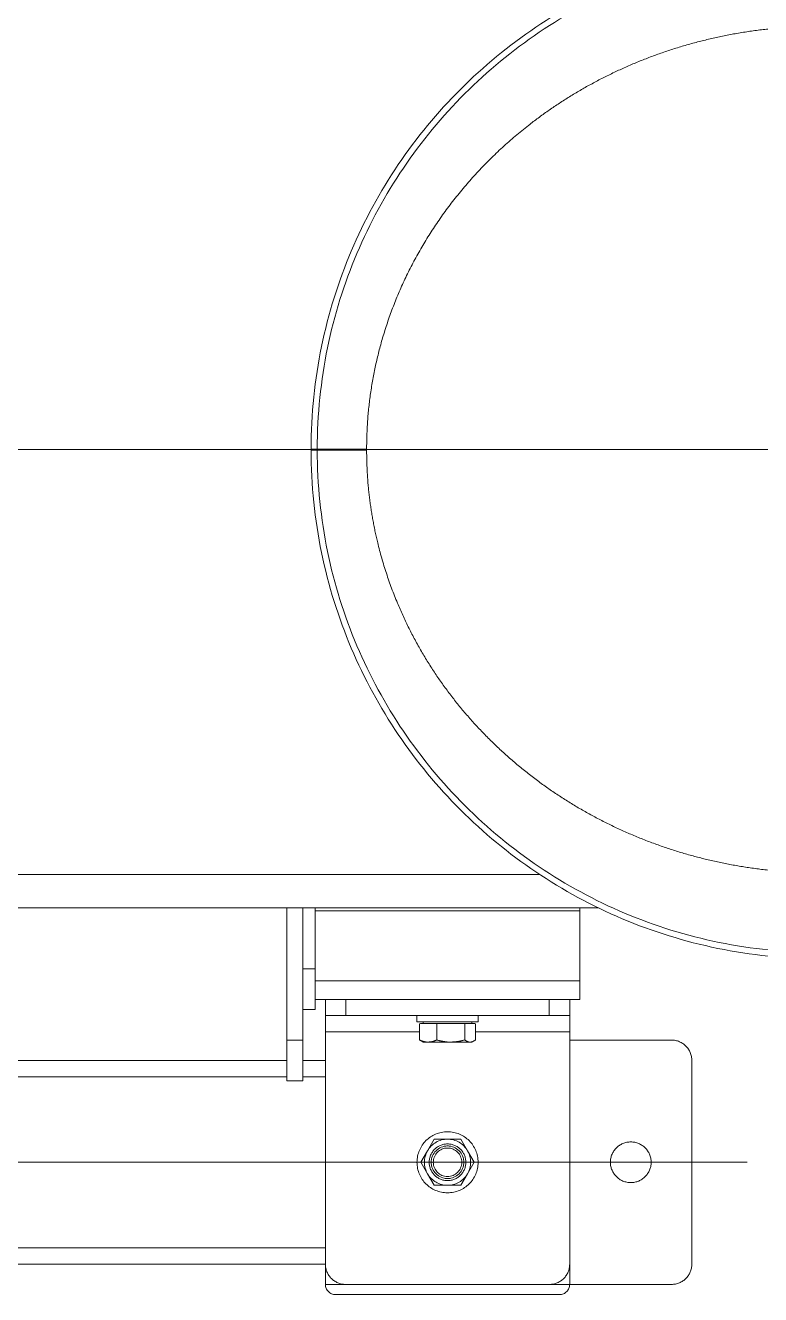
# Model space of a CAD drawing. Extents: x -681219 to -550379, y -242630 to -158199.
# Drawn here: x -657946 to -657585, y -209482 to -208858 of the extents above; entities that cross this region are included whole.
import ezdxf
from ezdxf.lldxf.tags import DXFTag

# ---------------------------------------------------------------- set-up
doc = ezdxf.new("R2010")
doc.units = 0
doc.header["$LTSCALE"] = 1000
doc.linetypes.add('DASHED2', pattern=[9.525, 6.35, -3.175])
doc.layers.get('0').update_dxf_attribs({"linetype": 'CONTINUOUS'})
doc.layers.add('future', color=4, linetype='DASHED2', lineweight=0)
tags = doc.linetypes.add('CENTER2', pattern=[28.575, 19.05, -3.175, 3.175, -3.175]).pattern_tags.tags
tags[10:11] = [DXFTag(74, 4), DXFTag(75, 0), DXFTag(340, '0'), DXFTag(46, 0.0), DXFTag(50, 0.0), DXFTag(44, 0.0), DXFTag(45, 0.0)]
tags[8:9] = [DXFTag(74, 4), DXFTag(75, 0), DXFTag(340, '0'), DXFTag(46, 0.0), DXFTag(50, 0.0), DXFTag(44, 0.0), DXFTag(45, 0.0)]
tags[6:7] = [DXFTag(74, 4), DXFTag(75, 0), DXFTag(340, '0'), DXFTag(46, 0.0), DXFTag(50, 0.0), DXFTag(44, 0.0), DXFTag(45, 0.0)]
tags[4:5] = [DXFTag(74, 4), DXFTag(75, 0), DXFTag(340, '0'), DXFTag(46, 0.0), DXFTag(50, 0.0), DXFTag(44, 0.0), DXFTag(45, 0.0)]

# ---------------------------------------------------------------- blocks, each defined once
blk = doc.blocks.new('12')
for p, q in [((238, 415), (128, 415)), ((123, 410), (73, 410)), ((133, 410), (123, 410)), ((123, 400), (123, 410)), ((233, 410), (133, 410)), ((243, 410), (233, 410)), ((243, 400), (243, 410)), ((63, 400), (63, 300)), ((123, 400), (123, 286)), ((243, 400), (243, 286)), ((400.65, 400), (243, 400)), ((401.73, 392), (243, 392)), ((173.19, 355.67), (169.91, 350)), ((176.46, 361.33), (173.19, 355.67)), ((183, 361.33), (176.46, 361.33)), ((192.81, 355.67), (189.54, 361.33)), ((196.08, 350), (192.81, 355.67)), ((169.91, 350), (173.19, 344.33)), ((192.81, 344.33), (196.08, 350)), ((173.19, 344.33), (176.46, 338.67)), ((189.54, 338.67), (192.81, 344.33)), ((176.46, 338.67), (183, 338.67)), ((254, 308), (243, 308)), ((262, 310), (254, 310)), ((254, 290), (254, 310)), ((262, 290), (262, 310)), ((439.82, 308), (262, 308)), ((254, 300), (243, 300)), ((438.49, 300), (262, 300)), ((73, 290), (123, 290)), ((169.26, 282.07), (169.26, 289.93)), ((171, 291), (170.01, 290.43)), ((171.92, 291), (171, 291)), ((171.92, 291), (181.44, 291)), ((174.57, 282.07), (174.57, 289.93)), ((192.52, 291), (181.44, 291)), ((188.31, 282.07), (188.31, 289.93)), ((195, 291), (192.52, 291)), ((195.99, 290.43), (195, 291)), ((196.74, 289.93), (195.98, 290.31)), ((196.74, 282.07), (196.74, 289.93)), ((262, 290), (254, 290)), ((254, 258.24), (254, 290)), ((262, 225), (262, 290)), ((123, 286), (123, 278)), ((169.26, 286), (123, 286)), ((168, 281), (168, 278)), ((168, 281), (198, 281)), ((169.64, 281.8), (169.26, 282.07)), ((171.92, 281.8), (169.64, 281.8)), ((171, 281.8), (171, 281)), ((174.19, 281.8), (171.92, 281.8)), ((174.57, 282.07), (174.19, 281.8)), ((174.19, 281.8), (175.56, 281.8)), ((175.56, 281.8), (174.57, 282.07)), ((181.44, 281.8), (175.56, 281.8)), ((187.32, 281.8), (181.44, 281.8)), ((188.31, 282.07), (187.32, 281.8)), ((187.32, 281.8), (188.91, 281.8)), ((188.91, 281.8), (188.31, 282.07)), ((192.52, 281.8), (188.91, 281.8)), ((196.13, 281.8), (192.52, 281.8)), ((195, 281), (195, 281.8)), ((196.74, 282.07), (196.13, 281.8)), ((196.13, 281.8), (196.36, 281.8)), ((196.36, 281.8), (196.74, 282.07)), ((243, 286), (196.74, 286)), ((198, 278), (198, 281)), ((243, 286), (243, 278)), ((123, 270), (123, 278)), ((123, 278), (133, 278)), ((133, 278), (133, 270)), ((233, 278), (133, 278)), ((233, 270), (233, 278)), ((233, 278), (243, 278)), ((243, 278), (243, 270)), ((254, 275), (248, 275)), ((248, 275), (248, 255)), ((118, 260.98), (118, 270)), ((118, 270), (124.55, 270)), ((133, 270), (124.55, 270)), ((233, 270), (133, 270)), ((241.45, 270), (233, 270)), ((241.45, 270), (248, 270)), ((118, 226.49), (118, 260.98)), ((118, 260.98), (248, 260.98)), ((254, 258.24), (254, 255)), ((254, 255), (248, 255)), ((248, 255), (248, 225)), ((254, 255), (254, 225)), ((2510, 225), (108.97, 225)), ((118, 226.49), (248, 226.49)), ((118, 226.49), (118, 225)), ((1620.71, 208.7), (137.64, 208.7)), ((222.77, 0.25), (247, 0.25)), ((223.43, 0.25), (223.43, -0.25)), ((250, 0.25), (247, 0.25)), ((247, -0.25), (222.77, -0.25)), ((247, -0.25), (250, -0.25))]:
    blk.add_line(p, q)
at = {"color": 8, "linetype": 'CENTER2'}
for p, q in [((1866.13, 350), (35.79, 350)), ((-455.35, 0), (2585.12, 0))]:
    blk.add_line(p, q, dxfattribs=at)
for centre, radius in [((183, 350), 15), ((93, 350), 10), ((183, 350), 9), ((183, 350), 8), ((183, 350), 7)]:
    blk.add_circle(centre, radius)
for centre, radius, start, end in [((128, 410), 5, 90, 180), ((238, 410), 5, 0, 90), ((73, 400), 10, 90, 180), ((133, 400), 10, 90, 180), ((233, 400), 10, 0, 90), ((183, 350), 11.33, 150, 210), ((183, 350), 11.33, 90, 150), ((183, 350), 11.33, 30, 90), ((183, 350), 11.33, 330, 30), ((183, 350), 11.33, 210, 270), ((183, 350), 11.33, 270, 330), ((73, 300), 10, 180, 270), ((0, 0), 250, 0.0573, 359.9427), ((0, 0), 247, 0.0573, 359.9427)]:
    blk.add_arc(centre, radius, start, end)
for points, knots in [([(189.54, 361.33), (189.06, 361.33), (186.89, 361.33), (184.7, 361.33), (183, 361.33)], [0, 0, 0, 0, 0.223404, 1, 1, 1, 1]), ([(183, 338.67), (184.7, 338.67), (186.89, 338.67), (189.06, 338.67), (189.54, 338.67)], [0, 0, 0, 0, 0.776596, 1, 1, 1, 1]), ([(169.26, 289.93), (169.44, 290.06), (169.97, 290.43), (170.85, 290.89), (171.56, 290.96), (171.92, 291)], [0, 0, 0, 0, 0.211364, 0.60308, 1, 1, 1, 1]), ([(171.92, 291), (172.12, 290.99), (173.02, 290.94), (173.9, 290.37), (174.57, 289.93)], [0, 0, 0, 0, 0.232367, 1, 1, 1, 1]), ([(174.57, 289.93), (175.68, 290.23), (177.94, 290.83), (180.26, 290.94), (181.44, 291)], [0, 0, 0, 0, 0.495458, 1, 1, 1, 1]), ([(181.44, 291), (181.6, 291), (182.83, 290.99), (185.16, 290.75), (187.25, 290.21), (188.31, 289.93)], [0, 0, 0, 0, 0.070099, 0.530789, 1, 1, 1, 1]), ([(188.31, 289.93), (188.99, 290.23), (190.37, 290.83), (191.8, 290.94), (192.52, 291)], [0, 0, 0, 0, 0.495458, 1, 1, 1, 1]), ([(192.52, 291), (192.62, 291), (193.38, 290.99), (194.81, 290.75), (196.09, 290.21), (196.74, 289.93)], [0, 0, 0, 0, 0.070099, 0.530789, 1, 1, 1, 1]), ([(222.77, -0.25), (222.67, -4.81), (222.47, -13.95), (220.94, -27.68), (218.49, -41.36), (214.91, -55.39), (210.14, -69.56), (204.05, -83.88), (196.83, -97.77), (188.38, -111.33), (178.79, -124.35), (167.99, -136.84), (156.17, -148.54), (144.61, -158.34), (133.71, -166.4), (123.74, -172.99), (113.33, -179.1), (102.5, -184.7), (91.27, -189.76), (79.7, -194.25), (67.81, -198.15), (55.64, -201.42), (43.17, -204.08), (30.44, -206.07), (17.48, -207.38), (4.63, -207.97), (-8.05, -207.87), (-20.53, -207.12), (-33.07, -205.71), (-45.63, -203.61), (-58.15, -200.81), (-70.36, -197.37), (-82.22, -193.33), (-93.71, -188.72), (-105.02, -183.47), (-116.12, -177.55), (-126.94, -170.97), (-137.33, -163.83), (-147.24, -156.16), (-156.65, -147.96), (-165.67, -139.15), (-174.24, -129.72), (-182.31, -119.68), (-189.58, -109.39), (-196.07, -98.91), (-201.8, -88.32), (-206.95, -77.25), (-211.48, -65.73), (-215.32, -53.79), (-218.27, -42.14), (-220.4, -30.85), (-221.84, -19.99), (-222.67, -8.93), (-222.86, 2.28), (-222.4, 13.6), (-221.14, 26.24), (-218.79, 40.09), (-215, 55.15), (-209.99, 69.97), (-203.78, 84.47), (-196.44, 98.43), (-187.99, 111.89), (-178.47, 124.74), (-167.69, 137.17), (-155.71, 148.97), (-143.96, 158.85), (-133.04, 166.87), (-123.22, 173.31), (-112.89, 179.34), (-102.07, 184.91), (-90.77, 189.97), (-79.09, 194.47), (-67.05, 198.38), (-54.68, 201.66), (-42.2, 204.25), (-29.67, 206.16), (-17.11, 207.4), (-4.38, 207.98), (8.5, 207.87), (21.48, 207.05), (34.19, 205.55), (46.61, 203.41), (58.69, 200.66), (70.72, 197.26), (82.63, 193.19), (94.39, 188.43), (105.8, 183.08), (116.82, 177.14), (127.44, 170.65), (137.76, 163.52), (147.75, 155.74), (157.35, 147.32), (166.35, 138.45), (174.71, 129.16), (182.43, 119.5), (189.66, 109.27), (196.33, 98.48), (202.39, 87.16), (208.1, 74.63), (213.23, 60.83), (217.07, 47.35), (219.65, 35.24), (221.29, 24.61), (222.5, 12.94), (222.67, 4.8), (222.77, 0.25)], [0, 0, 0, 0, 0.0100547, 0.0201096, 0.0303906, 0.0406719, 0.0520584, 0.0634454, 0.0751228, 0.0868008, 0.0989781, 0.1111559, 0.1236287, 0.1361019, 0.1449818, 0.1538681, 0.1627482, 0.1718632, 0.1809848, 0.1900997, 0.1993819, 0.2086713, 0.2179534, 0.2275116, 0.2370778, 0.2466359, 0.2558074, 0.264986, 0.2741575, 0.2835976, 0.2930454, 0.3024856, 0.3116337, 0.3207886, 0.3299368, 0.3393422, 0.348755, 0.3581604, 0.3674452, 0.3767373, 0.3860218, 0.3955967, 0.4051801, 0.4147542, 0.4236713, 0.432596, 0.4415123, 0.4507472, 0.4599917, 0.4692259, 0.4772686, 0.4853181, 0.4933606, 0.5016706, 0.5099885, 0.5182986, 0.529616, 0.5409338, 0.5525616, 0.5641898, 0.5758759, 0.5875626, 0.5995337, 0.6115053, 0.6242776, 0.6370503, 0.6457773, 0.6545103, 0.6632373, 0.6723997, 0.6815689, 0.6907311, 0.7001532, 0.7095827, 0.7190047, 0.7282622, 0.7375271, 0.7467846, 0.75632, 0.7658634, 0.7753989, 0.784517, 0.793642, 0.8027603, 0.8121369, 0.8215209, 0.8308976, 0.8401329, 0.8493751, 0.8586103, 0.8681146, 0.8776266, 0.8871305, 0.8963246, 0.9055262, 0.9147196, 0.9242256, 0.9337408, 0.9432458, 0.9547645, 0.9662827, 0.9741802, 0.9820842, 0.9899816, 1, 1, 1, 1]), ([(224.71, 0.25), (224.72, 0.17), (224.73, 0), (224.72, -0.16), (224.71, -0.25)], [0, 0, 0, 0, 0.491775, 1, 1, 1, 1])]:
    blk.add_open_spline(points, degree=3, knots=knots)

msp = doc.modelspace()

# ---------------------------------------------------------------- block references
at = {"layer": 'future', "rotation": 180}
msp.add_blockref('12', (-657555.4609, -209066.6983), dxfattribs=at)

doc.saveas('drawing.dxf')
